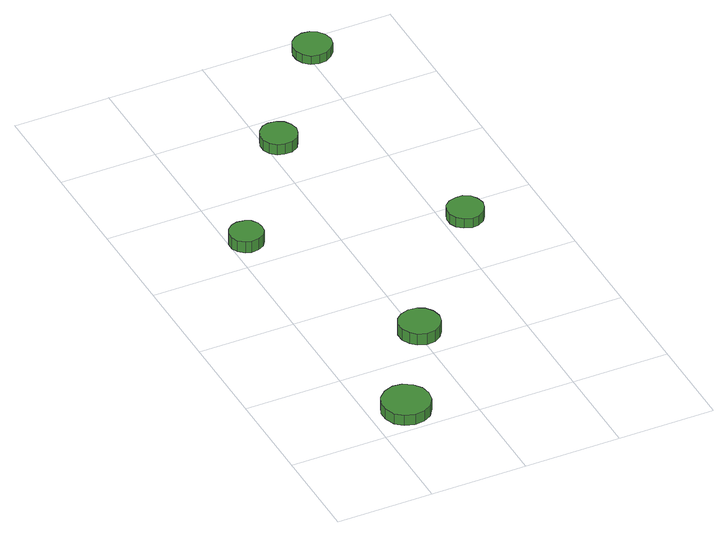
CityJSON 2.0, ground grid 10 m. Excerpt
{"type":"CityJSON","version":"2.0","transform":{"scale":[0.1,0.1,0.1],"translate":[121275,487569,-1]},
"CityObjects":{
"tree1":{"type":"SolitaryVegetationObject","attributes":{"function":"something"},"geometry":[{"type":"MultiSurface","lod":"1","boundaries":[[[0,1,2,3,4,5,6,7,8,9,10,11,12,13,14]],[[15,16,17,18,19,20,21,22,23,24,25,26,27,28,29]],[[0,29,28,1]],[[1,28,27,2]],[[2,27,26,3]],[[3,26,25,4]],[[4,25,24,5]],[[5,24,23,6]],[[6,23,22,7]],[[7,22,21,8]],[[8,21,20,9]],[[9,20,19,10]],[[10,19,18,11]],[[11,18,17,12]],[[12,17,16,13]],[[13,16,15,14]],[[14,15,29,0]]]}]},
"tree2":{"type":"SolitaryVegetationObject","attributes":{"function":"something"},"geometry":[{"type":"MultiSurface","lod":"1","boundaries":[[[30,31,32,33,34,35,36,37,38,39,40,41,42,43,44]],[[45,46,47,48,49,50,51,52,53,54,55,56,57,58,59]],[[30,59,58,31]],[[31,58,57,32]],[[32,57,56,33]],[[33,56,55,34]],[[34,55,54,35]],[[35,54,53,36]],[[36,53,52,37]],[[37,52,51,38]],[[38,51,50,39]],[[39,50,49,40]],[[40,49,48,41]],[[41,48,47,42]],[[42,47,46,43]],[[43,46,45,44]],[[44,45,59,30]]]}]},
"tree3":{"type":"SolitaryVegetationObject","attributes":{"function":"something"},"geometry":[{"type":"MultiSurface","lod":"1","boundaries":[[[60,61,62,63,64,65,66,67,68,69,70,71,72,73,74]],[[75,76,77,78,79,80,81,82,83,84,85,86,87,88,89]],[[60,89,88,61]],[[61,88,87,62]],[[62,87,86,63]],[[63,86,85,64]],[[64,85,84,65]],[[65,84,83,66]],[[66,83,82,67]],[[67,82,81,68]],[[68,81,80,69]],[[69,80,79,70]],[[70,79,78,71]],[[71,78,77,72]],[[72,77,76,73]],[[73,76,75,74]],[[74,75,89,60]]]}]},
"tree4":{"type":"SolitaryVegetationObject","attributes":{"function":"something"},"geometry":[{"type":"MultiSurface","lod":"1","boundaries":[[[90,91,92,93,94,95,96,97,98,99,100,101,102,103,104]],[[105,106,107,108,109,110,111,112,113,114,115,116,117,118,119]],[[90,119,118,91]],[[91,118,117,92]],[[92,117,116,93]],[[93,116,115,94]],[[94,115,114,95]],[[95,114,113,96]],[[96,113,112,97]],[[97,112,111,98]],[[98,111,110,99]],[[99,110,109,100]],[[100,109,108,101]],[[101,108,107,102]],[[102,107,106,103]],[[103,106,105,104]],[[104,105,119,90]]]}]},
"tree5":{"type":"SolitaryVegetationObject","attributes":{"function":"something"},"geometry":[{"type":"MultiSurface","lod":"1","boundaries":[[[120,121,122,123,124,125,126,127,128,129,130,131,132,133,134]],[[135,136,137,138,139,140,141,142,143,144,145,146,147,148,149]],[[120,149,148,121]],[[121,148,147,122]],[[122,147,146,123]],[[123,146,145,124]],[[124,145,144,125]],[[125,144,143,126]],[[126,143,142,127]],[[127,142,141,128]],[[128,141,140,129]],[[129,140,139,130]],[[130,139,138,131]],[[131,138,137,132]],[[132,137,136,133]],[[133,136,135,134]],[[134,135,149,120]]]}]},
"tree6":{"type":"SolitaryVegetationObject","attributes":{"function":"something"},"geometry":[{"type":"MultiSurface","lod":"1","boundaries":[[[150,151,152,153,154,155,156,157,158,159,160,161,162,163,164]],[[165,166,167,168,169,170,171,172,173,174,175,176,177,178,179]],[[150,179,178,151]],[[151,178,177,152]],[[152,177,176,153]],[[153,176,175,154]],[[154,175,174,155]],[[155,174,173,156]],[[156,173,172,157]],[[157,172,171,158]],[[158,171,170,159]],[[159,170,169,160]],[[160,169,168,161]],[[161,168,167,162]],[[162,167,166,163]],[[163,166,165,164]],[[164,165,179,150]]]}]}
},
"vertices":[
[61,30,19],[59,40,19],[53,48,19],[44,54,19],[34,55,19],[24,51,19],[16,44,19],[12,35,19],[12,25,19],[16,15,19],[24,8,19],[34,5,19],[44,6,19],[53,11,19],[59,20,19],[59,20,7],[53,11,7],[44,6,7],[34,5,7],[24,8,7],[16,15,7],[12,25,7],[12,35,7],[16,44,7],[24,51,7],[34,55,7],[44,54,7],[53,48,7],[59,40,7],[61,30,7],
[34,337,19],[33,344,19],[29,350,19],[23,353,19],[15,354,19],[9,352,19],[3,347,19],[0,341,19],[0,333,19],[3,327,19],[9,322,19],[15,320,19],[23,321,19],[29,324,19],[33,330,19],[33,330,6],[29,324,6],[23,321,6],[15,320,6],[9,322,6],[3,327,6],[0,333,6],[0,341,6],[3,347,6],[9,352,6],[15,354,6],[23,353,6],[29,350,6],[33,344,6],[34,337,6],
[124,136,19],[122,145,19],[117,152,19],[110,156,19],[101,157,19],[92,154,19],[86,149,19],[82,141,19],[82,132,19],[86,124,19],[92,118,19],[101,115,19],[110,116,19],[117,120,19],[122,127,19],[122,127,6],[117,120,6],[110,116,6],[101,115,6],[92,118,6],[86,124,6],[82,132,6],[82,141,6],[86,149,6],[92,154,6],[101,157,6],[110,156,6],[117,152,6],[122,145,6],[124,136,6],
[133,464,18],[131,472,18],[127,478,18],[120,482,18],[112,483,18],[105,481,18],[99,475,18],[96,468,18],[96,460,18],[99,453,18],[105,448,18],[112,446,18],[120,446,18],[127,450,18],[131,457,18],[131,457,6],[127,450,6],[120,446,6],[112,446,6],[105,448,6],[99,453,6],[96,460,6],[96,468,6],[99,475,6],[105,481,6],[112,483,6],[120,482,6],[127,478,6],[131,472,6],[133,464,6],
[241,280,18],[239,288,18],[235,294,18],[228,298,18],[221,298,18],[213,296,18],[207,291,18],[204,284,18],[204,276,18],[207,269,18],[213,264,18],[221,261,18],[228,262,18],[235,266,18],[239,272,18],[239,272,7],[235,266,7],[228,262,7],[221,261,7],[213,264,7],[207,269,7],[204,276,7],[204,284,7],[207,291,7],[213,296,7],[221,298,7],[228,298,7],[235,294,7],[239,288,7],[241,280,7],
[226,578,17],[224,586,17],[219,593,17],[212,597,17],[204,598,17],[196,595,17],[190,590,17],[187,582,17],[187,574,17],[190,567,17],[196,561,17],[204,559,17],[212,560,17],[219,564,17],[224,570,17],[224,570,7],[219,564,7],[212,560,7],[204,559,7],[196,561,7],[190,567,7],[187,574,7],[187,582,7],[190,590,7],[196,595,7],[204,598,7],[212,597,7],[219,593,7],[224,586,7],[226,578,7]
]}
